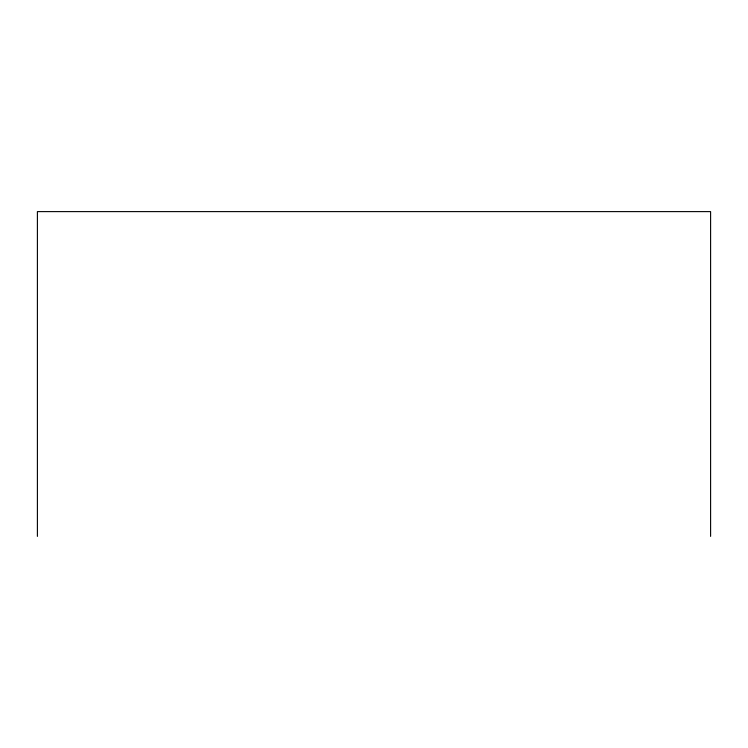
<?xml version="1.0" encoding="UTF-8"?>
<svg xmlns="http://www.w3.org/2000/svg" width="748" height="748" viewBox="0 0 748 748"><rect width="100%" height="100%" fill="white"/><g stroke="black" fill="none" stroke-linecap="round" stroke-linejoin="round"><path stroke-width="1.12" d="M710.6 536.391L710.6 211.609L37.4 211.609L37.4 536.391"/></g></svg>
